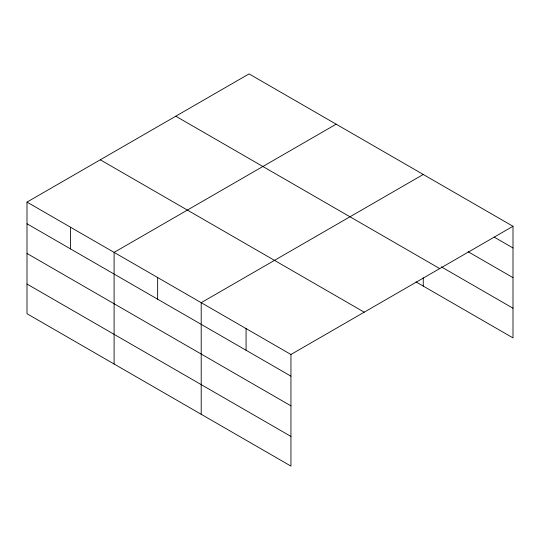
<?xml version="1.0" encoding="UTF-8"?>
<svg xmlns="http://www.w3.org/2000/svg" width="540" height="540" viewBox="0 0 540 540"><rect width="100%" height="100%" fill="white"/><g stroke="black" fill="none" stroke-linecap="round" stroke-linejoin="round"><path stroke-width="0.81" d="M27 202.102L290.945 354.483L290.945 466.101L27 313.72L27 202.102L249.055 73.899L513 226.28L513 337.898L416.002 281.9M336.157 124.186L114.102 252.389L114.102 364.007M423.259 174.474L201.204 302.677L201.204 414.295M290.945 354.483L513 226.28M494.181 237.107L513 247.968M468.133 251.741L513 277.648M441.349 266.861L513 308.225M175.777 116.201L439.722 268.589M100.278 159.793L364.223 312.181M27 223.783L290.945 376.171M27 253.463L290.945 405.851M27 284.04L290.945 436.428M423.259 277.844L423.259 286.092M246.071 328.577L246.071 350.264M157.653 277.533L157.653 299.214M70.551 227.246L70.551 248.927"/></g></svg>
